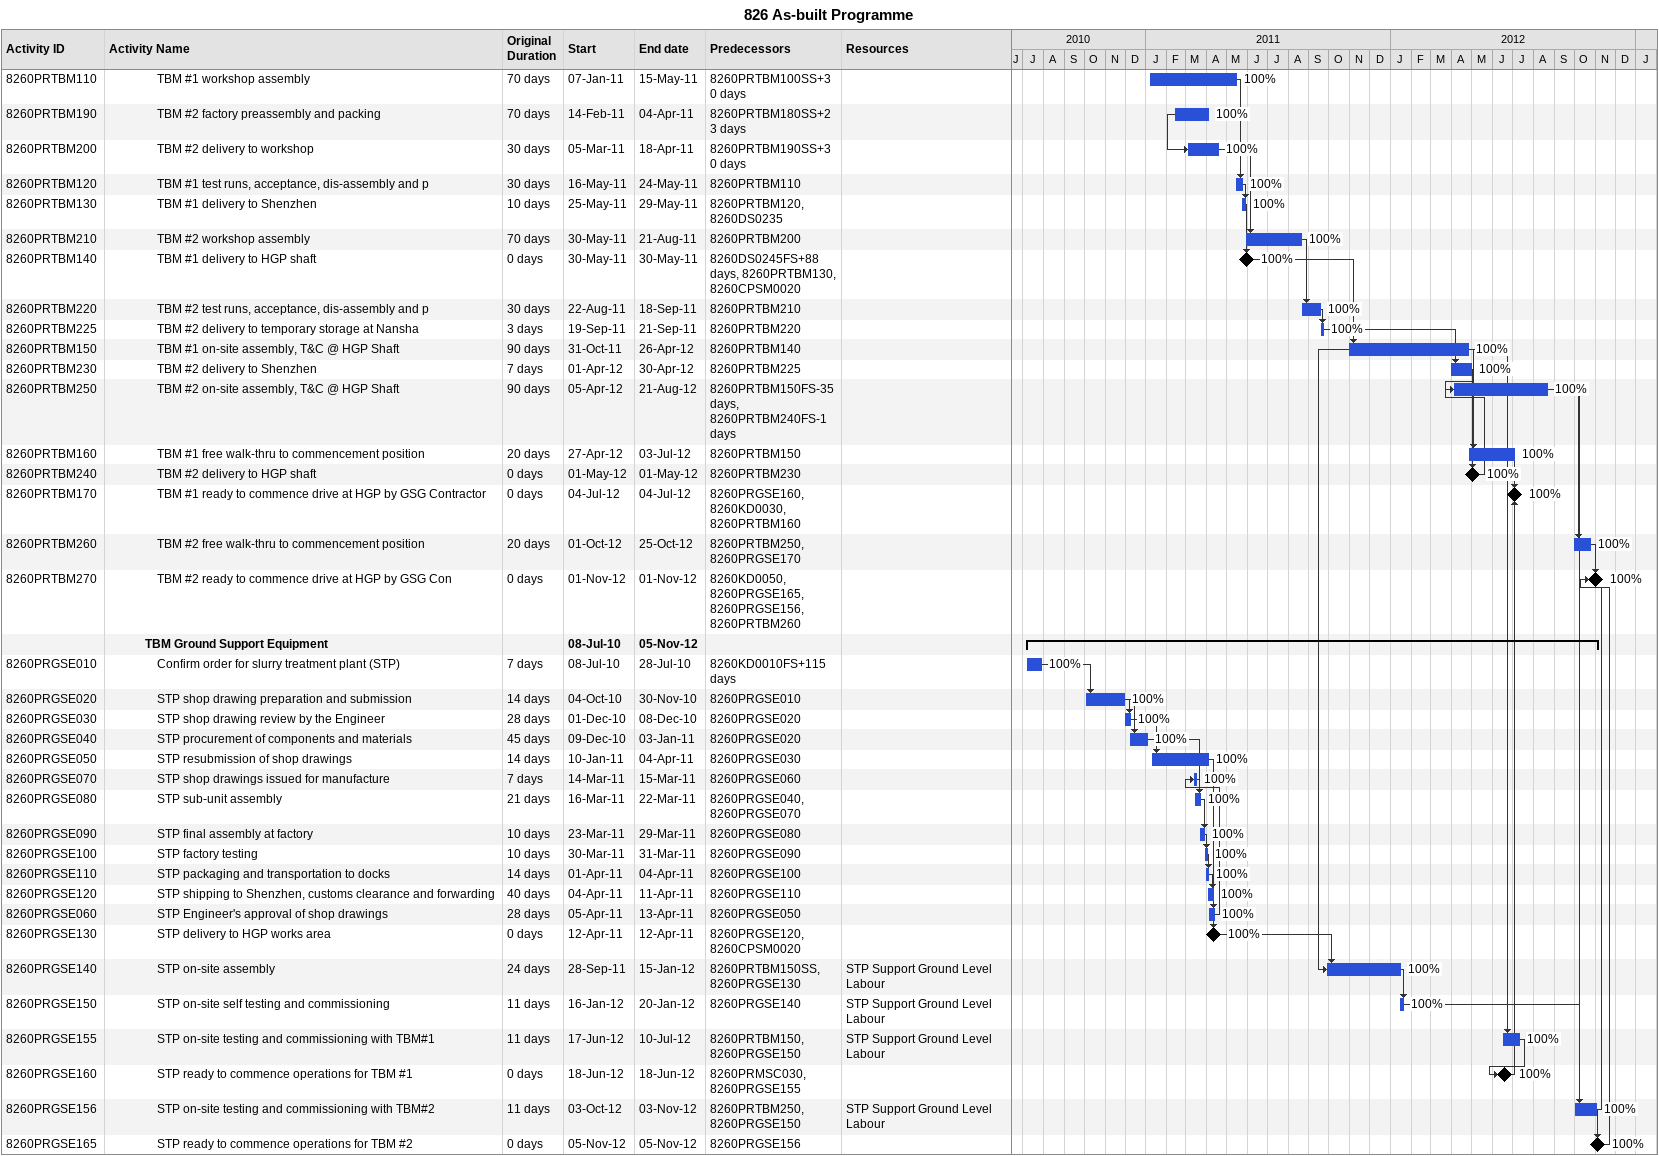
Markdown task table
826 As-built Programme

| ID | Level | Task | Original duration | Start | Finish | Predecessors | Resources | % complete |
|---|---|---|---|---|---|---|---|---|
| 8260PRTBM110 | 5 | TBM #1 workshop assembly | 70d | 2011-01-07 | 2011-05-15 | 8260PRTBM100SS+30d |  | 100 |
| 8260PRTBM190 | 5 | TBM #2 factory preassembly and packing | 70d | 2011-02-14 | 2011-04-04 | 8260PRTBM180SS+23d |  | 100 |
| 8260PRTBM200 | 5 | TBM #2 delivery to workshop | 30d | 2011-03-05 | 2011-04-18 | 8260PRTBM190SS+30d |  | 100 |
| 8260PRTBM120 | 5 | TBM #1 test runs, acceptance, dis-assembly and p | 30d | 2011-05-16 | 2011-05-24 | 8260PRTBM110 |  | 100 |
| 8260PRTBM130 | 5 | TBM #1 delivery to Shenzhen | 10d | 2011-05-25 | 2011-05-29 | 8260PRTBM120, 8260DS0235 |  | 100 |
| 8260PRTBM210 | 5 | TBM #2 workshop assembly | 70d | 2011-05-30 | 2011-08-21 | 8260PRTBM200 |  | 100 |
| 8260PRTBM140 | 5 | TBM #1 delivery to HGP shaft | 0d | 2011-05-30 | 2011-05-30 | 8260DS0245FS+88d, 8260PRTBM130, 8260CPSM0020 |  | 100 |
| 8260PRTBM220 | 5 | TBM #2 test runs, acceptance, dis-assembly and p | 30d | 2011-08-22 | 2011-09-18 | 8260PRTBM210 |  | 100 |
| 8260PRTBM225 | 5 | TBM #2 delivery to temporary storage at Nansha | 3d | 2011-09-19 | 2011-09-21 | 8260PRTBM220 |  | 100 |
| 8260PRTBM150 | 5 | TBM #1 on-site assembly, T&C @ HGP Shaft | 90d | 2011-10-31 | 2012-04-26 | 8260PRTBM140 |  | 100 |
| 8260PRTBM230 | 5 | TBM #2 delivery to Shenzhen | 7d | 2012-04-01 | 2012-04-30 | 8260PRTBM225 |  | 100 |
| 8260PRTBM250 | 5 | TBM #2 on-site assembly, T&C @ HGP Shaft | 90d | 2012-04-05 | 2012-08-21 | 8260PRTBM150FS-35d, 8260PRTBM240FS-1d |  | 100 |
| 8260PRTBM160 | 5 | TBM #1 free walk-thru to commencement position | 20d | 2012-04-27 | 2012-07-03 | 8260PRTBM150 |  | 100 |
| 8260PRTBM240 | 5 | TBM #2 delivery to HGP shaft | 0d | 2012-05-01 | 2012-05-01 | 8260PRTBM230 |  | 100 |
| 8260PRTBM170 | 5 | TBM #1 ready to commence drive at HGP by GSG Contractor | 0d | 2012-07-04 | 2012-07-04 | 8260PRGSE160, 8260KD0030, 8260PRTBM160 |  | 100 |
| 8260PRTBM260 | 5 | TBM #2 free walk-thru to commencement position | 20d | 2012-10-01 | 2012-10-25 | 8260PRTBM250, 8260PRGSE170 |  | 100 |
| 8260PRTBM270 | 5 | TBM #2 ready to commence drive at HGP by GSG Con | 0d | 2012-11-01 | 2012-11-01 | 8260KD0050, 8260PRGSE165, 8260PRGSE156, 8260PRTBM260 |  | 100 |
|  | 4 | **TBM Ground Support Equipment** |  | 2010-07-08 | 2012-11-05 |  |  |  |
| 8260PRGSE010 | 5 | Confirm order for slurry treatment plant (STP) | 7d | 2010-07-08 | 2010-07-28 | 8260KD0010FS+115d |  | 100 |
| 8260PRGSE020 | 5 | STP shop drawing preparation and submission | 14d | 2010-10-04 | 2010-11-30 | 8260PRGSE010 |  | 100 |
| 8260PRGSE030 | 5 | STP shop drawing review by the Engineer | 28d | 2010-12-01 | 2010-12-08 | 8260PRGSE020 |  | 100 |
| 8260PRGSE040 | 5 | STP procurement of components and materials | 45d | 2010-12-09 | 2011-01-03 | 8260PRGSE020 |  | 100 |
| 8260PRGSE050 | 5 | STP resubmission of shop drawings | 14d | 2011-01-10 | 2011-04-04 | 8260PRGSE030 |  | 100 |
| 8260PRGSE070 | 5 | STP shop drawings issued for manufacture | 7d | 2011-03-14 | 2011-03-15 | 8260PRGSE060 |  | 100 |
| 8260PRGSE080 | 5 | STP sub-unit assembly | 21d | 2011-03-16 | 2011-03-22 | 8260PRGSE040, 8260PRGSE070 |  | 100 |
| 8260PRGSE090 | 5 | STP final assembly at factory | 10d | 2011-03-23 | 2011-03-29 | 8260PRGSE080 |  | 100 |
| 8260PRGSE100 | 5 | STP factory testing | 10d | 2011-03-30 | 2011-03-31 | 8260PRGSE090 |  | 100 |
| 8260PRGSE110 | 5 | STP packaging and transportation to docks | 14d | 2011-04-01 | 2011-04-04 | 8260PRGSE100 |  | 100 |
| 8260PRGSE120 | 5 | STP shipping to Shenzhen, customs clearance and forwarding | 40d | 2011-04-04 | 2011-04-11 | 8260PRGSE110 |  | 100 |
| 8260PRGSE060 | 5 | STP Engineer's approval of shop drawings | 28d | 2011-04-05 | 2011-04-13 | 8260PRGSE050 |  | 100 |
| 8260PRGSE130 | 5 | STP delivery to HGP works area | 0d | 2011-04-12 | 2011-04-12 | 8260PRGSE120, 8260CPSM0020 |  | 100 |
| 8260PRGSE140 | 5 | STP on-site assembly | 24d | 2011-09-28 | 2012-01-15 | 8260PRTBM150SS, 8260PRGSE130 | STP Support Ground Level Labour | 100 |
| 8260PRGSE150 | 5 | STP on-site self testing and commissioning | 11d | 2012-01-16 | 2012-01-20 | 8260PRGSE140 | STP Support Ground Level Labour | 100 |
| 8260PRGSE155 | 5 | STP on-site testing and commissioning with TBM#1 | 11d | 2012-06-17 | 2012-07-10 | 8260PRTBM150, 8260PRGSE150 | STP Support Ground Level Labour | 100 |
| 8260PRGSE160 | 5 | STP ready to commence operations for TBM #1 | 0d | 2012-06-18 | 2012-06-18 | 8260PRMSC030, 8260PRGSE155 |  | 100 |
| 8260PRGSE156 | 5 | STP on-site testing and commissioning with TBM#2 | 11d | 2012-10-03 | 2012-11-03 | 8260PRTBM250, 8260PRGSE150 | STP Support Ground Level Labour | 100 |
| 8260PRGSE165 | 5 | STP ready to commence operations for TBM #2 | 0d | 2012-11-05 | 2012-11-05 | 8260PRGSE156 |  | 100 |
